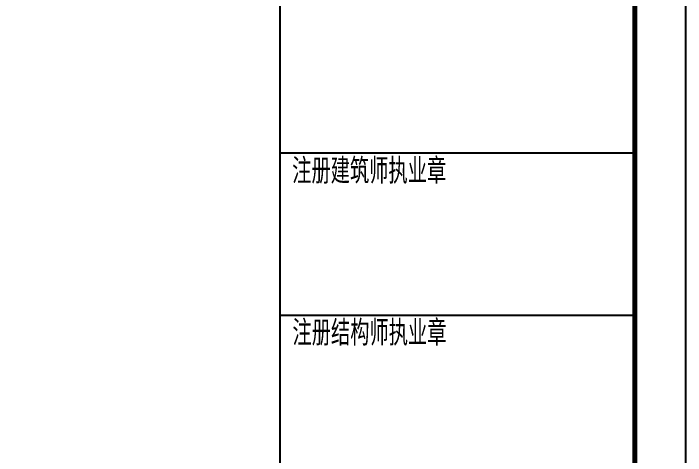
# Model space of a CAD drawing. Extents: x 627893 to 789462, y -407363 to 145317.
# Drawn here: x 728744 to 742006, y -206537 to -197817 of the extents above; entities that cross this region are included whole.
import ezdxf
from ezdxf.enums import TextEntityAlignment as Align

# ---------------------------------------------------------------- set-up
doc = ezdxf.new("R2010")
doc.units = 0
doc.header["$LTSCALE"] = 100
doc.layers.add('PUB_TITLE', color=4, linetype='CONTINUOUS')
doc.layers.add('tk', color=7, linetype='CONTINUOUS')
doc.styles.add('HZTXT2', font='tssdeng.shx', dxfattribs={"width": 0.7, "bigfont": 'tssdchn.shx'})

msp = doc.modelspace()

# ---------------------------------------------------------------- linework, layer by layer
at = {"layer": 'PUB_TITLE'}
for p, q in [((734005.8, -200565.6), (741005.8, -200565.6)), ((734005.8, -200565.6), (741005.8, -200565.6)), ((734005.8, -203765.6), (741005.8, -203765.6))]:
    msp.add_line(p, q, dxfattribs=at)
at = {"layer": 'tk'}
msp.add_line((734005.8, -247497.4), (734005.8, -190097.4), dxfattribs=at)
at = {"layer": 'tk', "color": 5}
msp.add_lwpolyline([(657905.8, -248497.4), (657905.8, -189097.4), (742005.8, -189097.4), (742005.8, -248497.4)], close=True, dxfattribs=at)
at = {"layer": 'tk', "const_width": 100}
msp.add_lwpolyline([(660405.8, -247497.4), (741005.8, -247497.4), (741005.8, -190097.4), (660405.8, -190097.4)], close=True, dxfattribs=at)

# ---------------------------------------------------------------- texts
at = {"layer": 'PUB_TITLE', "style": 'HZTXT2', "width": 0.8}
for s, p in [('注册建筑师执业章', (735762.8, -200895.8)), ('注册结构师执业章', (735769.1, -204088.8))]:
    msp.add_text(s, height=500, dxfattribs=at).set_placement(p, align=Align.MIDDLE)

doc.saveas('drawing.dxf')
